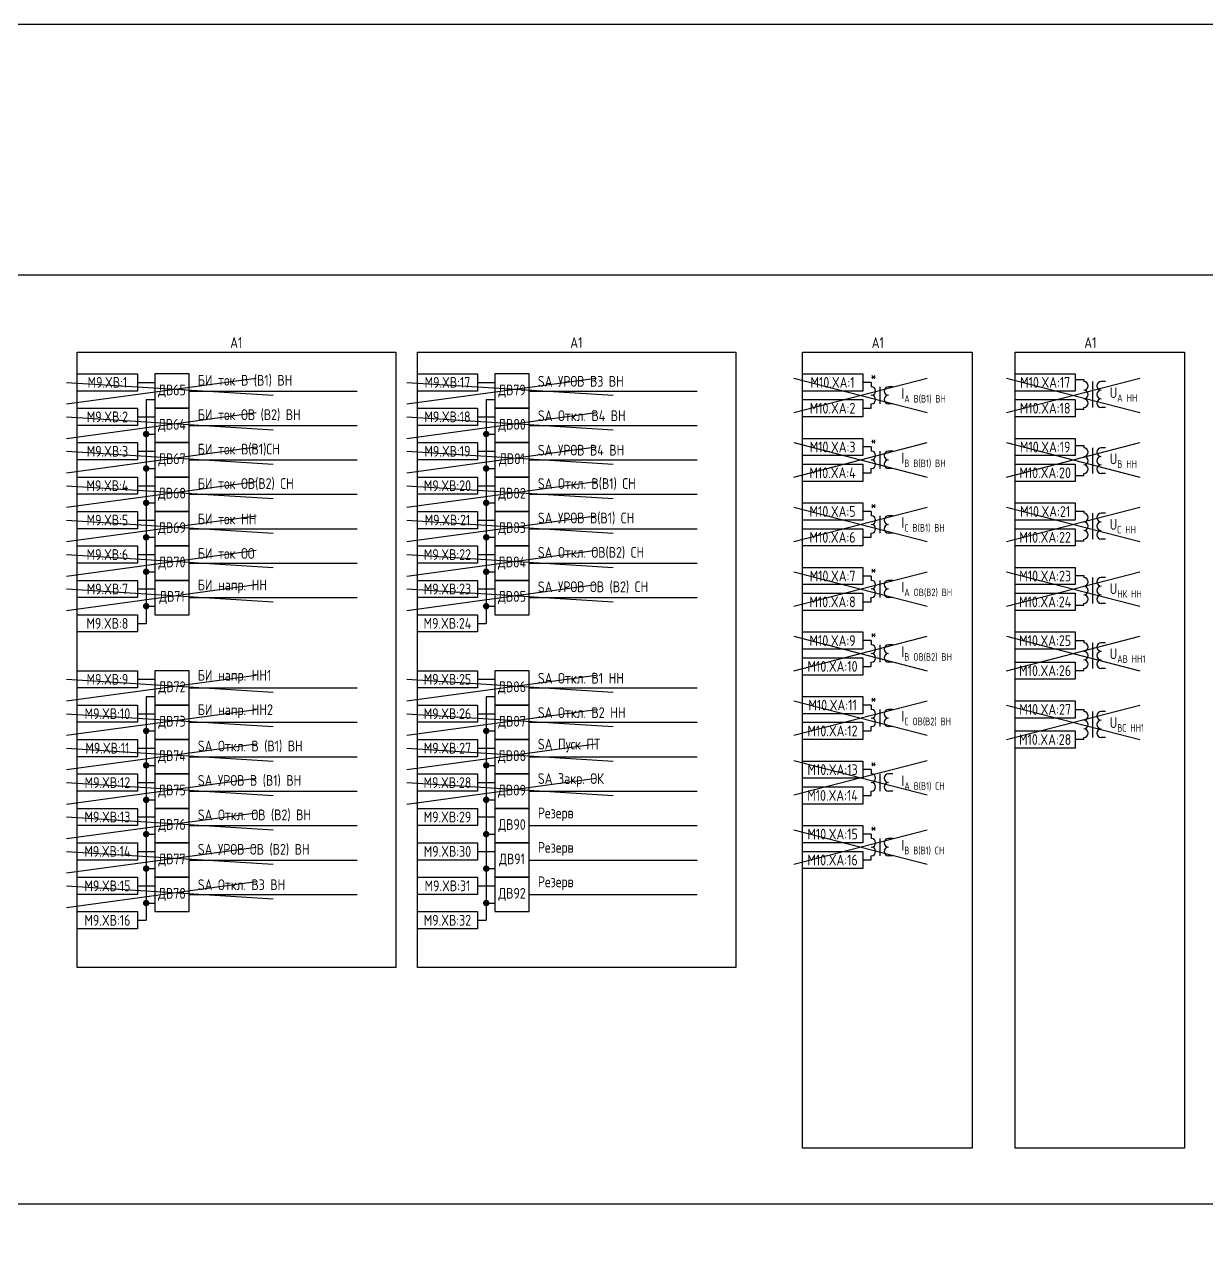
# Model space of a CAD drawing. Header units: millimetres. Extents: x -1117 to 6417, y -90 to 586.
# Drawn here: x -400 to -125.3, y 303.8 to 586 of the extents above; entities that cross this region are included whole.
import ezdxf

# ---------------------------------------------------------------- set-up
doc = ezdxf.new("R2010")
doc.units = ezdxf.units.MM
doc.styles.add('Gost_type_A', font='GOST_A.TTF')

# ---------------------------------------------------------------- blocks, each defined once
blk = doc.blocks.new('POINT')
at = {"const_width": 0.75}
blk.add_lwpolyline([(-0.375, 0, 1), (0.375, 0, 1)], format="xyb", close=True, dxfattribs=at)

msp = doc.modelspace()

# ---------------------------------------------------------------- linework, layer by layer
for p, q in [((-308.69, 509.77), (-234.69, 509.77)), ((-373.69, 502.77), (-369.69, 502.77)), ((-373.69, 502.77), (-369.69, 502.77)), ((-294.69, 502.77), (-290.69, 502.77)), ((-294.69, 502.77), (-290.69, 502.77)), ((-203.22, 502.77), (-205.22, 502.77)), ((-361.69, 500.77), (-322.69, 500.77)), ((-282.69, 500.77), (-243.69, 500.77)), ((-371.69, 498.77), (-369.69, 498.77)), ((-371.69, 498.77), (-371.69, 446.77)), ((-292.69, 498.77), (-290.69, 498.77)), ((-292.69, 498.77), (-292.69, 446.77)), ((-205.22, 496.77), (-203.22, 496.77)), ((-373.69, 494.77), (-369.69, 494.77)), ((-373.69, 494.77), (-369.69, 494.77)), ((-294.69, 494.77), (-290.69, 494.77)), ((-294.69, 494.77), (-290.69, 494.77)), ((-361.69, 492.77), (-322.69, 492.77)), ((-282.69, 492.77), (-243.69, 492.77)), ((-371.69, 490.77), (-369.69, 490.77)), ((-292.69, 490.77), (-290.69, 490.77)), ((-373.69, 486.77), (-369.69, 486.77)), ((-373.69, 486.77), (-369.69, 486.77)), ((-294.69, 486.77), (-290.69, 486.77)), ((-294.69, 486.77), (-290.69, 486.77)), ((-203.22, 487.77), (-205.22, 487.77)), ((-371.69, 482.77), (-369.69, 482.77)), ((-361.69, 484.77), (-322.69, 484.77)), ((-292.69, 482.77), (-290.69, 482.77)), ((-282.69, 484.77), (-243.69, 484.77)), ((-205.22, 481.77), (-203.22, 481.77)), ((-373.69, 478.77), (-369.69, 478.77)), ((-373.69, 478.77), (-369.69, 478.77)), ((-294.69, 478.77), (-290.69, 478.77)), ((-294.69, 478.77), (-290.69, 478.77)), ((-371.69, 474.77), (-369.69, 474.77)), ((-361.69, 476.77), (-322.69, 476.77)), ((-292.69, 474.77), (-290.69, 474.77)), ((-282.69, 476.77), (-243.69, 476.77)), ((-203.22, 472.77), (-205.22, 472.77)), ((-373.69, 470.77), (-369.69, 470.77)), ((-373.69, 470.77), (-369.69, 470.77)), ((-361.69, 468.77), (-322.69, 468.77)), ((-294.69, 470.77), (-290.69, 470.77)), ((-294.69, 470.77), (-290.69, 470.77)), ((-282.69, 468.77), (-243.69, 468.77)), ((-371.69, 466.77), (-369.69, 466.77)), ((-292.69, 466.77), (-290.69, 466.77)), ((-205.22, 466.77), (-203.22, 466.77)), ((-373.69, 462.77), (-369.69, 462.77)), ((-373.69, 462.77), (-369.69, 462.77)), ((-361.69, 460.77), (-322.69, 460.77)), ((-294.69, 462.77), (-290.69, 462.77)), ((-294.69, 462.77), (-290.69, 462.77)), ((-282.69, 460.77), (-243.69, 460.77)), ((-371.69, 458.77), (-369.69, 458.77)), ((-292.69, 458.77), (-290.69, 458.77)), ((-203.22, 457.77), (-205.22, 457.77)), ((-373.69, 454.77), (-369.69, 454.77)), ((-373.69, 454.77), (-369.69, 454.77)), ((-294.69, 454.77), (-290.69, 454.77)), ((-294.69, 454.77), (-290.69, 454.77)), ((-361.69, 452.77), (-322.69, 452.77)), ((-282.69, 452.77), (-243.69, 452.77)), ((-205.22, 451.77), (-203.22, 451.77)), ((-371.69, 450.77), (-369.69, 450.77)), ((-292.69, 450.77), (-290.69, 450.77)), ((-373.69, 446.77), (-371.69, 446.77)), ((-294.69, 446.77), (-292.69, 446.77)), ((-203.22, 442.77), (-205.22, 442.77)), ((-205.22, 436.77), (-203.22, 436.77)), ((-373.69, 433.77), (-369.69, 433.77)), ((-373.69, 433.77), (-369.69, 433.77)), ((-294.69, 433.77), (-290.69, 433.77)), ((-294.69, 433.77), (-290.69, 433.77)), ((-371.69, 429.77), (-369.69, 429.77)), ((-371.69, 429.77), (-371.69, 377.77)), ((-361.69, 431.77), (-322.69, 431.77)), ((-292.69, 429.77), (-290.69, 429.77)), ((-292.69, 429.77), (-292.69, 377.77)), ((-282.69, 431.77), (-243.69, 431.77)), ((-203.22, 427.77), (-205.22, 427.77)), ((-373.69, 425.77), (-369.69, 425.77)), ((-373.69, 425.77), (-369.69, 425.77)), ((-361.69, 423.77), (-322.69, 423.77)), ((-294.69, 425.77), (-290.69, 425.77)), ((-294.69, 425.77), (-290.69, 425.77)), ((-282.69, 423.77), (-243.69, 423.77)), ((-371.69, 421.77), (-369.69, 421.77)), ((-292.69, 421.77), (-290.69, 421.77)), ((-205.22, 421.77), (-203.22, 421.77)), ((-373.69, 417.77), (-369.69, 417.77)), ((-373.69, 417.77), (-369.69, 417.77)), ((-294.69, 417.77), (-290.69, 417.77)), ((-294.69, 417.77), (-290.69, 417.77)), ((-361.69, 415.77), (-322.69, 415.77)), ((-282.69, 415.77), (-243.69, 415.77)), ((-371.69, 413.77), (-369.69, 413.77)), ((-292.69, 413.77), (-290.69, 413.77)), ((-203.22, 412.77), (-205.22, 412.77)), ((-373.69, 409.77), (-369.69, 409.77)), ((-373.69, 409.77), (-369.69, 409.77)), ((-294.69, 409.77), (-290.69, 409.77)), ((-294.69, 409.77), (-290.69, 409.77)), ((-361.69, 407.77), (-322.69, 407.77)), ((-282.69, 407.77), (-243.69, 407.77)), ((-205.22, 406.77), (-203.22, 406.77)), ((-371.69, 405.77), (-369.69, 405.77)), ((-292.69, 405.77), (-290.69, 405.77)), ((-373.69, 401.77), (-369.69, 401.77)), ((-373.69, 401.77), (-369.69, 401.77)), ((-294.69, 401.77), (-290.69, 401.77)), ((-361.69, 399.77), (-322.69, 399.77)), ((-282.69, 399.77), (-243.69, 399.77)), ((-371.69, 397.77), (-369.69, 397.77)), ((-292.69, 397.77), (-290.69, 397.77)), ((-203.22, 397.78), (-205.22, 397.78)), ((-373.69, 393.77), (-369.69, 393.77)), ((-373.69, 393.77), (-369.69, 393.77)), ((-294.69, 393.77), (-290.69, 393.77)), ((-371.69, 389.77), (-369.69, 389.77)), ((-361.69, 391.77), (-322.69, 391.77)), ((-292.69, 389.77), (-290.69, 389.77)), ((-282.69, 391.77), (-243.69, 391.77)), ((-205.22, 391.78), (-203.22, 391.78)), ((-373.69, 385.77), (-369.69, 385.77)), ((-373.69, 385.77), (-369.69, 385.77)), ((-294.69, 385.77), (-290.69, 385.77)), ((-371.69, 381.77), (-369.69, 381.77)), ((-361.69, 383.77), (-322.69, 383.77)), ((-292.69, 381.77), (-290.69, 381.77)), ((-282.69, 383.77), (-243.69, 383.77)), ((-373.69, 377.77), (-371.69, 377.77)), ((-294.69, 377.77), (-292.69, 377.77))]:
    msp.add_line(p, q)
at = {"color": 6}
for p, q in [((-390.16, 497.77), (-346.16, 503.77)), ((-390.16, 502.77), (-342.16, 499.77)), ((-311.16, 497.77), (-267.16, 503.77)), ((-311.16, 502.77), (-263.16, 499.77)), ((-221.22, 503.77), (-190.22, 495.77)), ((-221.22, 495.77), (-190.22, 503.77)), ((-171.83, 503.77), (-140.83, 495.77)), ((-171.83, 495.77), (-140.83, 503.77)), ((-390.16, 489.77), (-346.16, 495.77)), ((-390.16, 494.77), (-342.16, 491.77)), ((-311.16, 489.77), (-267.16, 495.77)), ((-311.16, 494.77), (-263.16, 491.77)), ((-221.22, 488.77), (-190.22, 480.77)), ((-221.22, 480.77), (-190.22, 488.77)), ((-171.83, 488.77), (-140.83, 480.77)), ((-171.83, 480.77), (-140.83, 488.77)), ((-390.16, 481.77), (-346.16, 487.77)), ((-390.16, 486.77), (-342.16, 483.77)), ((-311.16, 481.77), (-267.16, 487.77)), ((-311.16, 486.77), (-263.16, 483.77)), ((-390.16, 473.77), (-346.16, 479.77)), ((-390.16, 478.77), (-342.16, 475.77)), ((-311.16, 473.77), (-267.16, 479.77)), ((-311.16, 478.77), (-263.16, 475.77)), ((-390.16, 465.77), (-346.16, 471.77)), ((-311.16, 465.77), (-267.16, 471.77)), ((-221.22, 473.77), (-190.22, 465.77)), ((-221.22, 465.77), (-190.22, 473.77)), ((-171.83, 473.77), (-140.83, 465.77)), ((-171.83, 465.77), (-140.83, 473.77)), ((-390.16, 470.77), (-342.16, 467.77)), ((-311.16, 470.77), (-263.16, 467.77)), ((-390.16, 457.77), (-346.16, 463.77)), ((-311.16, 457.77), (-267.16, 463.77)), ((-390.16, 462.77), (-342.16, 459.77)), ((-311.16, 462.77), (-263.16, 459.77)), ((-221.22, 458.77), (-190.22, 450.77)), ((-221.22, 450.77), (-190.22, 458.77)), ((-171.83, 458.77), (-140.83, 450.77)), ((-171.83, 450.77), (-140.83, 458.77)), ((-390.16, 449.77), (-346.16, 455.77)), ((-390.16, 454.77), (-342.16, 451.77)), ((-311.16, 449.77), (-267.16, 455.77)), ((-311.16, 454.77), (-263.16, 451.77)), ((-221.22, 443.77), (-190.22, 435.77)), ((-221.22, 435.77), (-190.22, 443.77)), ((-171.83, 443.77), (-140.83, 435.77)), ((-171.83, 435.77), (-140.83, 443.77)), ((-390.16, 428.77), (-346.16, 434.77)), ((-311.16, 428.77), (-267.16, 434.77)), ((-390.16, 433.77), (-342.16, 430.77)), ((-311.16, 433.77), (-263.16, 430.77)), ((-390.16, 420.77), (-346.16, 426.77)), ((-311.16, 420.77), (-267.16, 426.77)), ((-221.22, 428.77), (-190.22, 420.77)), ((-221.22, 420.77), (-190.22, 428.77)), ((-171.83, 427.77), (-140.83, 419.77)), ((-171.83, 419.77), (-140.83, 427.77)), ((-390.16, 425.77), (-342.16, 422.77)), ((-311.16, 425.77), (-263.16, 422.77)), ((-390.16, 412.77), (-346.16, 418.77)), ((-390.16, 417.77), (-342.16, 414.77)), ((-311.16, 412.77), (-267.16, 418.77)), ((-311.16, 417.77), (-263.16, 414.77)), ((-221.22, 414.92), (-190.22, 406.92)), ((-221.22, 406.92), (-190.22, 414.92)), ((-390.16, 404.77), (-346.16, 410.77)), ((-390.16, 409.77), (-342.16, 406.77)), ((-311.16, 404.77), (-267.16, 410.77)), ((-311.16, 409.77), (-263.16, 406.77)), ((-390.16, 396.77), (-346.16, 402.77)), ((-390.16, 401.77), (-342.16, 398.77)), ((-221.22, 398.78), (-190.22, 390.78)), ((-221.22, 390.78), (-190.22, 398.78)), ((-390.16, 388.77), (-346.16, 394.77)), ((-390.16, 393.77), (-342.16, 390.77)), ((-390.16, 380.77), (-346.16, 386.77)), ((-390.16, 385.77), (-342.16, 382.77))]:
    msp.add_line(p, q, dxfattribs=at)
at = {"ltscale": 4}
for p, q in [((-203.22, 502.77), (-203.22, 501.77)), ((-155.83, 503.46), (-153.83, 503.46)), ((-153.83, 503.46), (-153.83, 502.96)), ((-153.83, 503.46), (-153.83, 502.96)), ((-151.83, 502.96), (-151.83, 498.96)), ((-148.83, 502.96), (-149.83, 502.96)), ((-203.22, 502.27), (-203.22, 501.77)), ((-201.22, 501.77), (-201.22, 497.77)), ((-201.22, 501.77), (-201.22, 497.77)), ((-198.22, 501.77), (-199.22, 501.77)), ((-198.22, 501.77), (-199.22, 501.77)), ((-151.83, 500.96), (-151.83, 496.96)), ((-203.22, 496.77), (-203.22, 497.77)), ((-198.22, 497.77), (-199.22, 497.77)), ((-198.22, 497.77), (-199.22, 497.77)), ((-153.83, 496.46), (-153.83, 496.96)), ((-148.83, 496.96), (-149.83, 496.96)), ((-153.83, 496.46), (-155.83, 496.46)), ((-203.22, 487.77), (-203.22, 486.77)), ((-203.22, 487.27), (-203.22, 486.77)), ((-201.22, 486.77), (-201.22, 482.77)), ((-201.22, 486.77), (-201.22, 482.77)), ((-198.22, 486.77), (-199.22, 486.77)), ((-198.22, 486.77), (-199.22, 486.77)), ((-155.83, 488.08), (-153.83, 488.08)), ((-153.83, 488.08), (-153.83, 487.58)), ((-153.83, 488.08), (-153.83, 487.58)), ((-151.83, 487.58), (-151.83, 483.58)), ((-151.83, 485.58), (-151.83, 481.58)), ((-148.83, 487.58), (-149.83, 487.58)), ((-203.22, 481.77), (-203.22, 482.77)), ((-198.22, 482.77), (-199.22, 482.77)), ((-198.22, 482.77), (-199.22, 482.77)), ((-153.83, 481.08), (-155.83, 481.08)), ((-153.83, 481.08), (-153.83, 481.58)), ((-148.83, 481.58), (-149.83, 481.58)), ((-203.22, 472.77), (-203.22, 471.77)), ((-203.22, 472.27), (-203.22, 471.77)), ((-201.22, 471.77), (-201.22, 467.77)), ((-201.22, 471.77), (-201.22, 467.77)), ((-198.22, 471.77), (-199.22, 471.77)), ((-198.22, 471.77), (-199.22, 471.77)), ((-155.83, 472.85), (-153.83, 472.85)), ((-153.83, 472.85), (-153.83, 472.35)), ((-153.83, 472.85), (-153.83, 472.35)), ((-151.83, 472.35), (-151.83, 468.35)), ((-148.83, 472.35), (-149.83, 472.35)), ((-151.83, 470.35), (-151.83, 466.35)), ((-203.22, 466.77), (-203.22, 467.77)), ((-198.22, 467.77), (-199.22, 467.77)), ((-198.22, 467.77), (-199.22, 467.77)), ((-153.83, 465.85), (-155.83, 465.85)), ((-153.83, 465.85), (-153.83, 466.35)), ((-148.83, 466.35), (-149.83, 466.35)), ((-203.22, 457.77), (-203.22, 456.77)), ((-203.22, 457.27), (-203.22, 456.77)), ((-155.83, 457.9), (-153.83, 457.9)), ((-153.83, 457.9), (-153.83, 457.4)), ((-153.83, 457.9), (-153.83, 457.4)), ((-151.83, 457.4), (-151.83, 453.4)), ((-148.83, 457.4), (-149.83, 457.4)), ((-201.22, 456.77), (-201.22, 452.77)), ((-201.22, 456.77), (-201.22, 452.77)), ((-198.22, 456.77), (-199.22, 456.77)), ((-198.22, 456.77), (-199.22, 456.77)), ((-151.83, 455.4), (-151.83, 451.4)), ((-203.22, 451.77), (-203.22, 452.77)), ((-198.22, 452.77), (-199.22, 452.77)), ((-198.22, 452.77), (-199.22, 452.77)), ((-153.83, 450.9), (-155.83, 450.9)), ((-153.83, 450.9), (-153.83, 451.4)), ((-148.83, 451.4), (-149.83, 451.4)), ((-203.22, 442.77), (-203.22, 441.77)), ((-203.22, 442.27), (-203.22, 441.77)), ((-201.22, 441.77), (-201.22, 437.77)), ((-201.22, 441.77), (-201.22, 437.77)), ((-198.22, 441.77), (-199.22, 441.77)), ((-198.22, 441.77), (-199.22, 441.77)), ((-155.83, 442.77), (-153.83, 442.77)), ((-153.83, 442.77), (-153.83, 442.27)), ((-153.83, 442.77), (-153.83, 442.27)), ((-151.83, 442.27), (-151.83, 438.27)), ((-148.83, 442.27), (-149.83, 442.27)), ((-203.22, 436.77), (-203.22, 437.77)), ((-198.22, 437.77), (-199.22, 437.77)), ((-198.22, 437.77), (-199.22, 437.77)), ((-151.83, 440.27), (-151.83, 436.27)), ((-153.83, 435.77), (-155.83, 435.77)), ((-153.83, 435.77), (-153.83, 436.27)), ((-148.83, 436.27), (-149.83, 436.27)), ((-203.22, 427.77), (-203.22, 426.77)), ((-203.22, 427.27), (-203.22, 426.77)), ((-201.22, 426.77), (-201.22, 422.77)), ((-201.22, 426.77), (-201.22, 422.77)), ((-198.22, 426.77), (-199.22, 426.77)), ((-198.22, 426.77), (-199.22, 426.77)), ((-155.83, 426.77), (-153.83, 426.77)), ((-153.83, 426.77), (-153.83, 426.27)), ((-153.83, 426.77), (-153.83, 426.27)), ((-151.83, 426.27), (-151.83, 422.27)), ((-148.83, 426.27), (-149.83, 426.27)), ((-151.83, 424.27), (-151.83, 420.27)), ((-203.22, 421.77), (-203.22, 422.77)), ((-198.22, 422.77), (-199.22, 422.77)), ((-198.22, 422.77), (-199.22, 422.77)), ((-153.83, 419.77), (-155.83, 419.77)), ((-153.83, 419.77), (-153.83, 420.27)), ((-148.83, 420.27), (-149.83, 420.27)), ((-203.22, 412.77), (-203.22, 411.77)), ((-203.22, 412.27), (-203.22, 411.77)), ((-201.22, 411.77), (-201.22, 407.77)), ((-201.22, 411.77), (-201.22, 407.77)), ((-198.22, 411.77), (-199.22, 411.77)), ((-198.22, 411.77), (-199.22, 411.77)), ((-203.22, 406.77), (-203.22, 407.77)), ((-198.22, 407.77), (-199.22, 407.77)), ((-198.22, 407.77), (-199.22, 407.77)), ((-203.22, 397.78), (-203.22, 396.78)), ((-203.22, 397.28), (-203.22, 396.78)), ((-201.22, 396.78), (-201.22, 392.78)), ((-201.22, 396.78), (-201.22, 392.78)), ((-198.22, 396.78), (-199.22, 396.78)), ((-198.22, 396.78), (-199.22, 396.78)), ((-203.22, 391.78), (-203.22, 392.78)), ((-198.22, 392.78), (-199.22, 392.78)), ((-198.22, 392.78), (-199.22, 392.78))]:
    msp.add_line(p, q, dxfattribs=at)
for points in [[(-1117.42, 586), (6417.25, 586), (6417.25, -90), (-1117.42, -90)], [(-1050.11, 527.77), (148.53, 527.77), (148.53, 311.77), (-1050.11, 311.77)], [(-387.69, 509.77), (-313.69, 509.77), (-313.69, 366.77), (-387.69, 366.77)], [(-308.69, 509.77), (-234.69, 509.77), (-234.69, 366.77), (-308.69, 366.77)], [(-219.22, 509.77), (-179.83, 509.77), (-179.83, 324.77), (-219.22, 324.77)], [(-169.83, 509.77), (-130.44, 509.77), (-130.44, 324.77), (-169.83, 324.77)], [(-387.69, 504.77), (-373.69, 504.77), (-373.69, 500.77), (-387.69, 500.77)], [(-308.69, 504.77), (-294.69, 504.77), (-294.69, 500.77), (-308.69, 500.77)], [(-219.22, 504.77), (-205.22, 504.77), (-205.22, 500.77), (-219.22, 500.77)], [(-169.83, 504.77), (-155.83, 504.77), (-155.83, 500.77), (-169.83, 500.77)], [(-387.69, 496.77), (-373.69, 496.77), (-373.69, 492.77), (-387.69, 492.77)], [(-308.69, 496.77), (-294.69, 496.77), (-294.69, 492.77), (-308.69, 492.77)], [(-219.22, 498.77), (-205.22, 498.77), (-205.22, 494.77), (-219.22, 494.77)], [(-169.83, 498.77), (-155.83, 498.77), (-155.83, 494.77), (-169.83, 494.77)], [(-387.69, 488.77), (-373.69, 488.77), (-373.69, 484.77), (-387.69, 484.77)], [(-308.69, 488.77), (-294.69, 488.77), (-294.69, 484.77), (-308.69, 484.77)], [(-219.22, 489.77), (-205.22, 489.77), (-205.22, 485.77), (-219.22, 485.77)], [(-169.83, 489.77), (-155.83, 489.77), (-155.83, 485.77), (-169.83, 485.77)], [(-219.22, 483.77), (-205.22, 483.77), (-205.22, 479.77), (-219.22, 479.77)], [(-169.83, 483.77), (-155.83, 483.77), (-155.83, 479.77), (-169.83, 479.77)], [(-387.69, 480.77), (-373.69, 480.77), (-373.69, 476.77), (-387.69, 476.77)], [(-308.69, 480.77), (-294.69, 480.77), (-294.69, 476.77), (-308.69, 476.77)], [(-219.22, 474.77), (-205.22, 474.77), (-205.22, 470.77), (-219.22, 470.77)], [(-169.83, 474.77), (-155.83, 474.77), (-155.83, 470.77), (-169.83, 470.77)], [(-387.69, 472.77), (-373.69, 472.77), (-373.69, 468.77), (-387.69, 468.77)], [(-308.69, 472.77), (-294.69, 472.77), (-294.69, 468.77), (-308.69, 468.77)], [(-219.22, 468.77), (-205.22, 468.77), (-205.22, 464.77), (-219.22, 464.77)], [(-169.83, 468.77), (-155.83, 468.77), (-155.83, 464.77), (-169.83, 464.77)], [(-387.69, 464.77), (-373.69, 464.77), (-373.69, 460.77), (-387.69, 460.77)], [(-308.69, 464.77), (-294.69, 464.77), (-294.69, 460.77), (-308.69, 460.77)], [(-219.22, 459.77), (-205.22, 459.77), (-205.22, 455.77), (-219.22, 455.77)], [(-169.83, 459.77), (-155.83, 459.77), (-155.83, 455.77), (-169.83, 455.77)], [(-387.69, 456.77), (-373.69, 456.77), (-373.69, 452.77), (-387.69, 452.77)], [(-308.69, 456.77), (-294.69, 456.77), (-294.69, 452.77), (-308.69, 452.77)], [(-219.22, 453.77), (-205.22, 453.77), (-205.22, 449.77), (-219.22, 449.77)], [(-169.83, 453.77), (-155.83, 453.77), (-155.83, 449.77), (-169.83, 449.77)], [(-387.69, 448.77), (-373.69, 448.77), (-373.69, 444.77), (-387.69, 444.77)], [(-308.69, 448.77), (-294.69, 448.77), (-294.69, 444.77), (-308.69, 444.77)], [(-219.22, 444.77), (-205.22, 444.77), (-205.22, 440.77), (-219.22, 440.77)], [(-169.83, 444.77), (-155.83, 444.77), (-155.83, 440.77), (-169.83, 440.77)], [(-219.22, 438.77), (-205.22, 438.77), (-205.22, 434.77), (-219.22, 434.77)], [(-169.83, 437.77), (-155.83, 437.77), (-155.83, 433.77), (-169.83, 433.77)], [(-387.69, 435.77), (-373.69, 435.77), (-373.69, 431.77), (-387.69, 431.77)], [(-308.69, 435.77), (-294.69, 435.77), (-294.69, 431.77), (-308.69, 431.77)], [(-219.22, 429.77), (-205.22, 429.77), (-205.22, 425.77), (-219.22, 425.77)], [(-387.69, 427.77), (-373.69, 427.77), (-373.69, 423.77), (-387.69, 423.77)], [(-308.69, 427.77), (-294.69, 427.77), (-294.69, 423.77), (-308.69, 423.77)], [(-169.83, 428.77), (-155.83, 428.77), (-155.83, 424.77), (-169.83, 424.77)], [(-219.22, 423.77), (-205.22, 423.77), (-205.22, 419.77), (-219.22, 419.77)], [(-169.83, 421.77), (-155.83, 421.77), (-155.83, 417.77), (-169.83, 417.77)], [(-387.69, 419.77), (-373.69, 419.77), (-373.69, 415.77), (-387.69, 415.77)], [(-308.69, 419.77), (-294.69, 419.77), (-294.69, 415.77), (-308.69, 415.77)], [(-219.22, 414.77), (-205.22, 414.77), (-205.22, 410.77), (-219.22, 410.77)], [(-387.69, 411.77), (-373.69, 411.77), (-373.69, 407.77), (-387.69, 407.77)], [(-308.69, 411.77), (-294.69, 411.77), (-294.69, 407.77), (-308.69, 407.77)], [(-219.22, 408.77), (-205.22, 408.77), (-205.22, 404.77), (-219.22, 404.77)], [(-387.69, 403.77), (-373.69, 403.77), (-373.69, 399.77), (-387.69, 399.77)], [(-308.69, 403.77), (-294.69, 403.77), (-294.69, 399.77), (-308.69, 399.77)], [(-219.22, 399.78), (-205.22, 399.78), (-205.22, 395.78), (-219.22, 395.78)], [(-387.69, 395.77), (-373.69, 395.77), (-373.69, 391.77), (-387.69, 391.77)], [(-308.69, 395.77), (-294.69, 395.77), (-294.69, 391.77), (-308.69, 391.77)], [(-219.22, 393.78), (-205.22, 393.78), (-205.22, 389.78), (-219.22, 389.78)], [(-387.69, 387.77), (-373.69, 387.77), (-373.69, 383.77), (-387.69, 383.77)], [(-308.69, 387.77), (-294.69, 387.77), (-294.69, 383.77), (-308.69, 383.77)], [(-387.69, 379.77), (-373.69, 379.77), (-373.69, 375.77), (-387.69, 375.77)], [(-308.69, 379.77), (-294.69, 379.77), (-294.69, 375.77), (-308.69, 375.77)]]:
    msp.add_lwpolyline(points, close=True)
for points in [[(-369.69, 496.77), (-361.69, 496.77), (-361.69, 504.77), (-369.69, 504.77)], [(-290.69, 496.77), (-282.69, 496.77), (-282.69, 504.77), (-290.69, 504.77)], [(-369.69, 488.77), (-361.69, 488.77), (-361.69, 496.77), (-369.69, 496.77)], [(-290.69, 488.77), (-282.69, 488.77), (-282.69, 496.77), (-290.69, 496.77)], [(-369.69, 480.77), (-361.69, 480.77), (-361.69, 488.77), (-369.69, 488.77)], [(-290.69, 480.77), (-282.69, 480.77), (-282.69, 488.77), (-290.69, 488.77)], [(-369.69, 472.77), (-361.69, 472.77), (-361.69, 480.77), (-369.69, 480.77)], [(-290.69, 472.77), (-282.69, 472.77), (-282.69, 480.77), (-290.69, 480.77)], [(-369.69, 464.77), (-361.69, 464.77), (-361.69, 472.77), (-369.69, 472.77)], [(-290.69, 464.77), (-282.69, 464.77), (-282.69, 472.77), (-290.69, 472.77)], [(-369.69, 456.77), (-361.69, 456.77), (-361.69, 464.77), (-369.69, 464.77)], [(-290.69, 456.77), (-282.69, 456.77), (-282.69, 464.77), (-290.69, 464.77)], [(-369.69, 448.77), (-361.69, 448.77), (-361.69, 456.77), (-369.69, 456.77)], [(-290.69, 448.77), (-282.69, 448.77), (-282.69, 456.77), (-290.69, 456.77)], [(-369.69, 427.77), (-361.69, 427.77), (-361.69, 435.77), (-369.69, 435.77)], [(-290.69, 427.77), (-282.69, 427.77), (-282.69, 435.77), (-290.69, 435.77)], [(-369.69, 419.77), (-361.69, 419.77), (-361.69, 427.77), (-369.69, 427.77)], [(-290.69, 419.77), (-282.69, 419.77), (-282.69, 427.77), (-290.69, 427.77)], [(-369.69, 411.77), (-361.69, 411.77), (-361.69, 419.77), (-369.69, 419.77)], [(-290.69, 411.77), (-282.69, 411.77), (-282.69, 419.77), (-290.69, 419.77)], [(-369.69, 403.77), (-361.69, 403.77), (-361.69, 411.77), (-369.69, 411.77)], [(-290.69, 403.77), (-282.69, 403.77), (-282.69, 411.77), (-290.69, 411.77)], [(-369.69, 395.77), (-361.69, 395.77), (-361.69, 403.77), (-369.69, 403.77)], [(-290.69, 395.77), (-282.69, 395.77), (-282.69, 403.77), (-290.69, 403.77)], [(-369.69, 387.77), (-361.69, 387.77), (-361.69, 395.77), (-369.69, 395.77)], [(-290.69, 387.77), (-282.69, 387.77), (-282.69, 395.77), (-290.69, 395.77)], [(-369.69, 379.77), (-361.69, 379.77), (-361.69, 387.77), (-369.69, 387.77)], [(-290.69, 379.77), (-282.69, 379.77), (-282.69, 387.77), (-290.69, 387.77)]]:
    msp.add_lwpolyline(points, close=True, dxfattribs=at)
for centre, start, end in [((-153.83, 501.96), 270, 90), ((-149.83, 501.96), 90, 270), ((-149.83, 501.96), 90, 270), ((-203.22, 500.77), 270, 90), ((-203.22, 500.77), 270, 90), ((-203.22, 498.77), 270, 90), ((-203.22, 498.77), 270, 90), ((-199.22, 500.77), 90, 270), ((-199.22, 500.77), 90, 270), ((-199.22, 498.77), 90, 270), ((-199.22, 498.77), 90, 270), ((-153.83, 499.96), 270, 90), ((-149.83, 499.96), 90, 270), ((-149.83, 499.96), 90, 270), ((-153.83, 497.96), 270, 90), ((-149.83, 497.96), 90, 270), ((-203.22, 485.77), 270, 90), ((-203.22, 485.77), 270, 90), ((-199.22, 485.77), 90, 270), ((-199.22, 485.77), 90, 270), ((-153.83, 486.58), 270, 90), ((-153.83, 484.58), 270, 90), ((-149.83, 486.58), 90, 270), ((-149.83, 486.58), 90, 270), ((-149.83, 484.58), 90, 270), ((-149.83, 484.58), 90, 270), ((-203.22, 483.77), 270, 90), ((-203.22, 483.77), 270, 90), ((-199.22, 483.77), 90, 270), ((-199.22, 483.77), 90, 270), ((-153.83, 482.58), 270, 90), ((-149.83, 482.58), 90, 270), ((-203.22, 470.77), 270, 90), ((-203.22, 470.77), 270, 90), ((-199.22, 470.77), 90, 270), ((-199.22, 470.77), 90, 270), ((-153.83, 471.35), 270, 90), ((-149.83, 471.35), 90, 270), ((-149.83, 471.35), 90, 270), ((-203.22, 468.77), 270, 90), ((-203.22, 468.77), 270, 90), ((-199.22, 468.77), 90, 270), ((-199.22, 468.77), 90, 270), ((-153.83, 469.35), 270, 90), ((-149.83, 469.35), 90, 270), ((-149.83, 469.35), 90, 270), ((-153.83, 467.35), 270, 90), ((-149.83, 467.35), 90, 270), ((-153.83, 456.4), 270, 90), ((-149.83, 456.4), 90, 270), ((-149.83, 456.4), 90, 270), ((-203.22, 455.77), 270, 90), ((-203.22, 455.77), 270, 90), ((-203.22, 453.77), 270, 90), ((-203.22, 453.77), 270, 90), ((-199.22, 455.77), 90, 270), ((-199.22, 455.77), 90, 270), ((-199.22, 453.77), 90, 270), ((-199.22, 453.77), 90, 270), ((-153.83, 454.4), 270, 90), ((-149.83, 454.4), 90, 270), ((-149.83, 454.4), 90, 270), ((-153.83, 452.4), 270, 90), ((-149.83, 452.4), 90, 270), ((-203.22, 440.77), 270, 90), ((-203.22, 440.77), 270, 90), ((-199.22, 440.77), 90, 270), ((-199.22, 440.77), 90, 270), ((-153.83, 441.27), 270, 90), ((-149.83, 441.27), 90, 270), ((-149.83, 441.27), 90, 270), ((-203.22, 438.77), 270, 90), ((-203.22, 438.77), 270, 90), ((-199.22, 438.77), 90, 270), ((-199.22, 438.77), 90, 270), ((-153.83, 439.27), 270, 90), ((-153.83, 437.27), 270, 90), ((-149.83, 439.27), 90, 270), ((-149.83, 439.27), 90, 270), ((-149.83, 437.27), 90, 270), ((-203.22, 425.77), 270, 90), ((-203.22, 425.77), 270, 90), ((-199.22, 425.77), 90, 270), ((-199.22, 425.77), 90, 270), ((-153.83, 425.27), 270, 90), ((-149.83, 425.27), 90, 270), ((-149.83, 425.27), 90, 270), ((-203.22, 423.77), 270, 90), ((-203.22, 423.77), 270, 90), ((-199.22, 423.77), 90, 270), ((-199.22, 423.77), 90, 270), ((-153.83, 423.27), 270, 90), ((-149.83, 423.27), 90, 270), ((-149.83, 423.27), 90, 270), ((-153.83, 421.27), 270, 90), ((-149.83, 421.27), 90, 270), ((-203.22, 410.77), 270, 90), ((-203.22, 410.77), 270, 90), ((-203.22, 408.77), 270, 90), ((-203.22, 408.77), 270, 90), ((-199.22, 410.77), 90, 270), ((-199.22, 410.77), 90, 270), ((-199.22, 408.77), 90, 270), ((-199.22, 408.77), 90, 270), ((-203.22, 395.78), 270, 90), ((-203.22, 395.78), 270, 90), ((-199.22, 395.78), 90, 270), ((-199.22, 395.78), 90, 270), ((-203.22, 393.78), 270, 90), ((-203.22, 393.78), 270, 90), ((-199.22, 393.78), 90, 270), ((-199.22, 393.78), 90, 270)]:
    msp.add_arc(centre, 1, start, end, dxfattribs=at)

# ---------------------------------------------------------------- block references
for p in [(-371.69, 490.77), (-292.69, 490.77), (-371.69, 482.77), (-292.69, 482.77), (-371.69, 474.77), (-292.69, 474.77), (-371.69, 466.77), (-292.69, 466.77), (-371.69, 458.77), (-292.69, 458.77), (-371.69, 450.77), (-292.69, 450.77), (-371.69, 421.77), (-292.69, 421.77), (-371.69, 413.77), (-292.69, 413.77), (-371.69, 405.77), (-292.69, 405.77), (-371.69, 397.77), (-292.69, 397.77), (-371.69, 389.77), (-292.69, 389.77), (-371.69, 381.77), (-292.69, 381.77)]:
    msp.add_blockref('POINT', p)

# ---------------------------------------------------------------- texts
at = {"char_height": 2.5, "attachment_point": 8, "line_spacing_factor": 0.9, "style": 'Gost_type_A'}
for insert, width in [((-350.75, 510.77), 73.8762), ((-271.75, 510.77), 73.8762), ((-201.72, 510.77), 35), ((-152.33, 510.77), 35)]:
    msp.add_mtext('A1', dxfattribs=dict(at, insert=insert, width=width))
at = {"char_height": 2.5, "style": 'Gost_type_A'}
for s, insert, width, attachment_point in [('M9.XВ:1', (-380.69, 502.77), 14, 5), ('БИ ток В (В1) ВН', (-359.69, 501.77), 29.668, 7), ('M9.XВ:17', (-301.69, 502.77), 14, 5), ('SA УРОВ В3 ВН', (-280.69, 501.77), 36.4793, 7), ('M10.XA:1', (-212.22, 502.77), 14, 5), ('*', (-202.72, 504.27), 3, 5), ('M10.XA:17', (-162.83, 502.77), 14, 5), ('ДВ65', (-365.69, 500.77), 7.9998, 5), ('ДВ79', (-286.69, 500.77), 7.9998, 5), ('\\A1;I{\\H0.7x;\\S^ A B(B1) BH;}', (-196.22, 499.77), 8, 4), ('\\A1;U{\\H0.7x;\\S^ А НН;}', (-147.83, 499.96), 12, 4), ('БИ ток ОВ (В2) ВН', (-359.69, 493.77), 30.6324, 7), ('M10.XA:2', (-212.23, 496.77), 14.018, 5), ('M10.XA:18', (-162.84, 496.77), 14.018, 5), ('M9.XВ:2', (-380.69, 494.77), 14, 5), ('ДВ64', (-365.69, 492.77), 7.9998, 5), ('M9.XВ:18', (-301.69, 494.77), 14, 5), ('ДВ80', (-286.69, 492.77), 7.9998, 5), ('SA Откл. В4 ВН', (-280.69, 493.77), 29.7907, 7), ('БИ ток В(В1)СН', (-359.69, 485.77), 30.6324, 7), ('SA УРОВ В4 ВН', (-280.69, 485.77), 36.4793, 7), ('M10.XA:3', (-212.22, 487.77), 14, 5), ('*', (-202.72, 489.27), 3, 5), ('M10.XA:19', (-162.83, 487.77), 14, 5), ('M9.XВ:3', (-380.69, 486.77), 14, 5), ('ДВ67', (-365.69, 484.77), 7.9998, 5), ('M9.XВ:19', (-301.69, 486.77), 14, 5), ('ДВ81', (-286.69, 484.77), 7.9998, 5), ('\\A1;I{\\H0.7x;\\S^ B B(B1) BH;}', (-196.22, 484.77), 8, 4), ('\\A1;U{\\H0.7x;\\S^ В НН;}', (-147.83, 484.58), 12, 4), ('M10.XA:4', (-212.23, 481.76), 14.018, 5), ('M10.XA:20', (-162.84, 481.76), 14.018, 5), ('M9.XВ:4', (-380.69, 478.77), 14, 5), ('БИ ток ОВ(В2) СН', (-359.69, 477.77), 27.8465, 7), ('M9.XВ:20', (-301.69, 478.77), 14, 5), ('SA Откл. В(В1) СН', (-280.69, 477.77), 29.7907, 7), ('ДВ68', (-365.69, 476.77), 7.9998, 5), ('ДВ82', (-286.69, 476.77), 7.9998, 5), ('*', (-202.72, 474.27), 3, 5), ('M9.XВ:5', (-380.69, 470.77), 14, 5), ('\\pxt1;БИ ток НН', (-359.69, 469.77), 27.8465, 7), ('M9.XВ:21', (-301.69, 470.77), 14, 5), ('SA УРОВ В(В1) СН ', (-280.69, 469.77), 36.4793, 7), ('M10.XA:5', (-212.22, 472.77), 14, 5), ('\\A1;I{\\H0.7x;\\S^ C B(B1) BH;}', (-196.22, 469.77), 8, 4), ('M10.XA:21', (-162.83, 472.77), 14, 5), ('ДВ69', (-365.69, 468.77), 7.9998, 5), ('ДВ83', (-286.69, 468.77), 7.9998, 5), ('\\A1;U{\\H0.7x;\\S^ С НН;}', (-147.83, 469.35), 9.8643, 4), ('M10.XA:6', (-212.23, 466.76), 14.018, 5), ('M10.XA:22', (-162.84, 466.76), 14.018, 5), ('M9.XВ:6', (-380.69, 462.77), 14, 5), ('БИ ток ОО', (-359.69, 461.77), 27.8465, 7), ('M9.XВ:22', (-301.69, 462.77), 14, 5), ('SA Откл. ОВ(В2) СН', (-280.69, 461.77), 36.4793, 7), ('ДВ70', (-365.69, 460.77), 7.9998, 5), ('ДВ84', (-286.69, 460.77), 7.9998, 5), ('M10.XA:7', (-212.22, 457.77), 14, 5), ('*', (-202.72, 459.27), 3, 5), ('M10.XA:23', (-162.83, 457.77), 14, 5), ('M9.XВ:7', (-380.69, 454.77), 14, 5), ('БИ напр. НН', (-359.69, 453.77), 33.5921, 7), ('M9.XВ:23', (-301.69, 454.77), 14, 5), ('SA УРОВ ОВ (В2) СН', (-280.69, 453.77), 36.4793, 7), ('\\A1;I{\\H0.7x;\\S^ A OB(B2) BH;}', (-196.22, 454.77), 8, 4), ('\\A1;U{\\H0.7x;\\S^ НК НН;}', (-147.83, 454.4), 12, 4), ('ДВ71', (-365.69, 452.77), 7.9998, 5), ('ДВ85', (-286.69, 452.77), 7.9998, 5), ('M10.XA:8', (-212.23, 451.76), 14.018, 5), ('M10.XA:24', (-162.84, 451.76), 14.018, 5), ('M9.XВ:8', (-380.69, 446.77), 14, 5), ('M9.XВ:24', (-301.69, 446.77), 14, 5), ('M10.XA:9', (-212.22, 442.77), 14, 5), ('*', (-202.72, 444.27), 3, 5), ('M10.XA:25', (-162.84, 442.77), 14.018, 5), ('\\A1;I{\\H0.7x;\\S^ B OB(B2) BH;}', (-196.22, 439.77), 8, 4), ('\\A1;U{\\H0.7x;\\S^ АВ НН1;}', (-147.83, 439.27), 12, 4), ('M10.XA:10', (-212.23, 436.76), 14.018, 5), ('M9.XВ:9', (-380.69, 433.77), 14, 5), ('БИ напр. НН1', (-359.69, 432.77), 33.1929, 7), ('M9.XВ:25', (-301.69, 433.77), 14, 5), ('SA Откл. В1 НН', (-280.69, 432.77), 36.4793, 7), ('M10.XA:26', (-162.84, 435.77), 14.018, 5), ('ДВ72', (-365.69, 431.77), 7.9998, 5), ('ДВ86', (-286.69, 431.77), 7.9998, 5), ('M10.XA:11', (-212.22, 427.77), 14, 5), ('*', (-202.72, 429.27), 3, 5), ('M9.XВ:10', (-380.69, 425.77), 14, 5), ('\\pxt9;БИ напр. НН2 ', (-359.69, 424.77), 39.1584, 7), ('M9.XВ:26', (-301.69, 425.77), 14, 5), ('SA Откл. В2 НН', (-280.69, 424.77), 36.4793, 7), ('\\A1;I{\\H0.7x;\\S^ C OB(B2) BH;}', (-196.22, 424.77), 8, 4), ('M10.XA:27', (-162.84, 426.77), 14.018, 5), ('ДВ73', (-365.69, 423.77), 7.9998, 5), ('ДВ87', (-286.69, 423.77), 7.9998, 5), ('\\A1;U{\\H0.7x;\\S^ ВС НН1;}', (-147.83, 423.27), 12, 4), ('M10.XA:12', (-212.23, 421.77), 14.018, 5), ('M10.XA:28', (-162.84, 419.77), 14.018, 5), ('M9.XВ:11', (-380.69, 417.77), 14, 5), ('SA Откл. В (В1) ВН', (-359.69, 416.77), 36.1092, 7), ('M9.XВ:27', (-301.69, 417.77), 14, 5), ('\\pxt2;SA Пуск ПТ', (-280.69, 416.77), 36.4793, 7), ('ДВ74', (-365.69, 415.77), 7.9998, 5), ('ДВ88', (-286.69, 415.77), 7.9998, 5), ('M10.XA:13', (-212.22, 412.77), 14, 5), ('*', (-202.72, 414.27), 3, 5), ('M9.XВ:12', (-380.69, 409.77), 14, 5), ('ДВ75', (-365.69, 407.77), 7.9998, 5), ('SA УРОВ В (В1) ВН', (-359.69, 408.77), 36.4793, 7), ('M9.XВ:28', (-301.69, 409.77), 14, 5), ('ДВ89', (-286.69, 407.77), 7.9998, 5), ('\\pxt14;SA Закр. ОК', (-280.69, 408.77), 36.4793, 7), ('\\A1;I{\\H0.7x;\\S^ А В(В1) СН;}', (-196.22, 409.77), 8, 4), ('M10.XA:14', (-212.23, 406.77), 14.018, 5), ('SA Откл. ОВ (В2) ВН', (-359.69, 400.77), 27.8465, 7), ('Резерв', (-280.69, 400.77), 40.0707, 7), ('M9.XВ:13', (-380.69, 401.77), 14, 5), ('ДВ76', (-365.69, 399.77), 7.9998, 5), ('M9.XВ:29', (-301.69, 401.77), 14, 5), ('ДВ90', (-286.69, 399.77), 7.9998, 5), ('M10.XA:15', (-212.22, 397.79), 14, 5), ('*', (-202.72, 399.28), 3, 5), ('SA УРОВ ОВ (В2) ВН', (-359.69, 392.77), 36.4793, 7), ('Резерв', (-280.69, 392.77), 40.0707, 7), ('\\A1;I{\\H0.7x;\\S^ В В(В1) СН;}', (-196.22, 394.78), 8, 4), ('M9.XВ:14', (-380.69, 393.77), 14, 5), ('ДВ77', (-365.69, 391.77), 7.9998, 5), ('M9.XВ:30', (-301.69, 393.77), 14, 5), ('ДВ91', (-286.69, 391.77), 7.9998, 5), ('M10.XA:16', (-212.23, 391.78), 14.018, 5), ('M9.XВ:15', (-380.69, 385.77), 14, 5), ('SA Откл. В3 ВН', (-359.69, 384.77), 27.7324, 7), ('M9.XВ:31', (-301.69, 385.77), 14, 5), ('Резерв', (-280.69, 384.77), 38, 7), ('ДВ78', (-365.69, 383.77), 7.9998, 5), ('ДВ92', (-286.69, 383.77), 7.9998, 5), ('M9.XВ:16', (-380.69, 377.77), 14, 5), ('M9.XВ:32', (-301.69, 377.77), 14, 5)]:
    msp.add_mtext(s, dxfattribs=dict(at, insert=insert, width=width, attachment_point=attachment_point))

doc.saveas('drawing.dxf')
